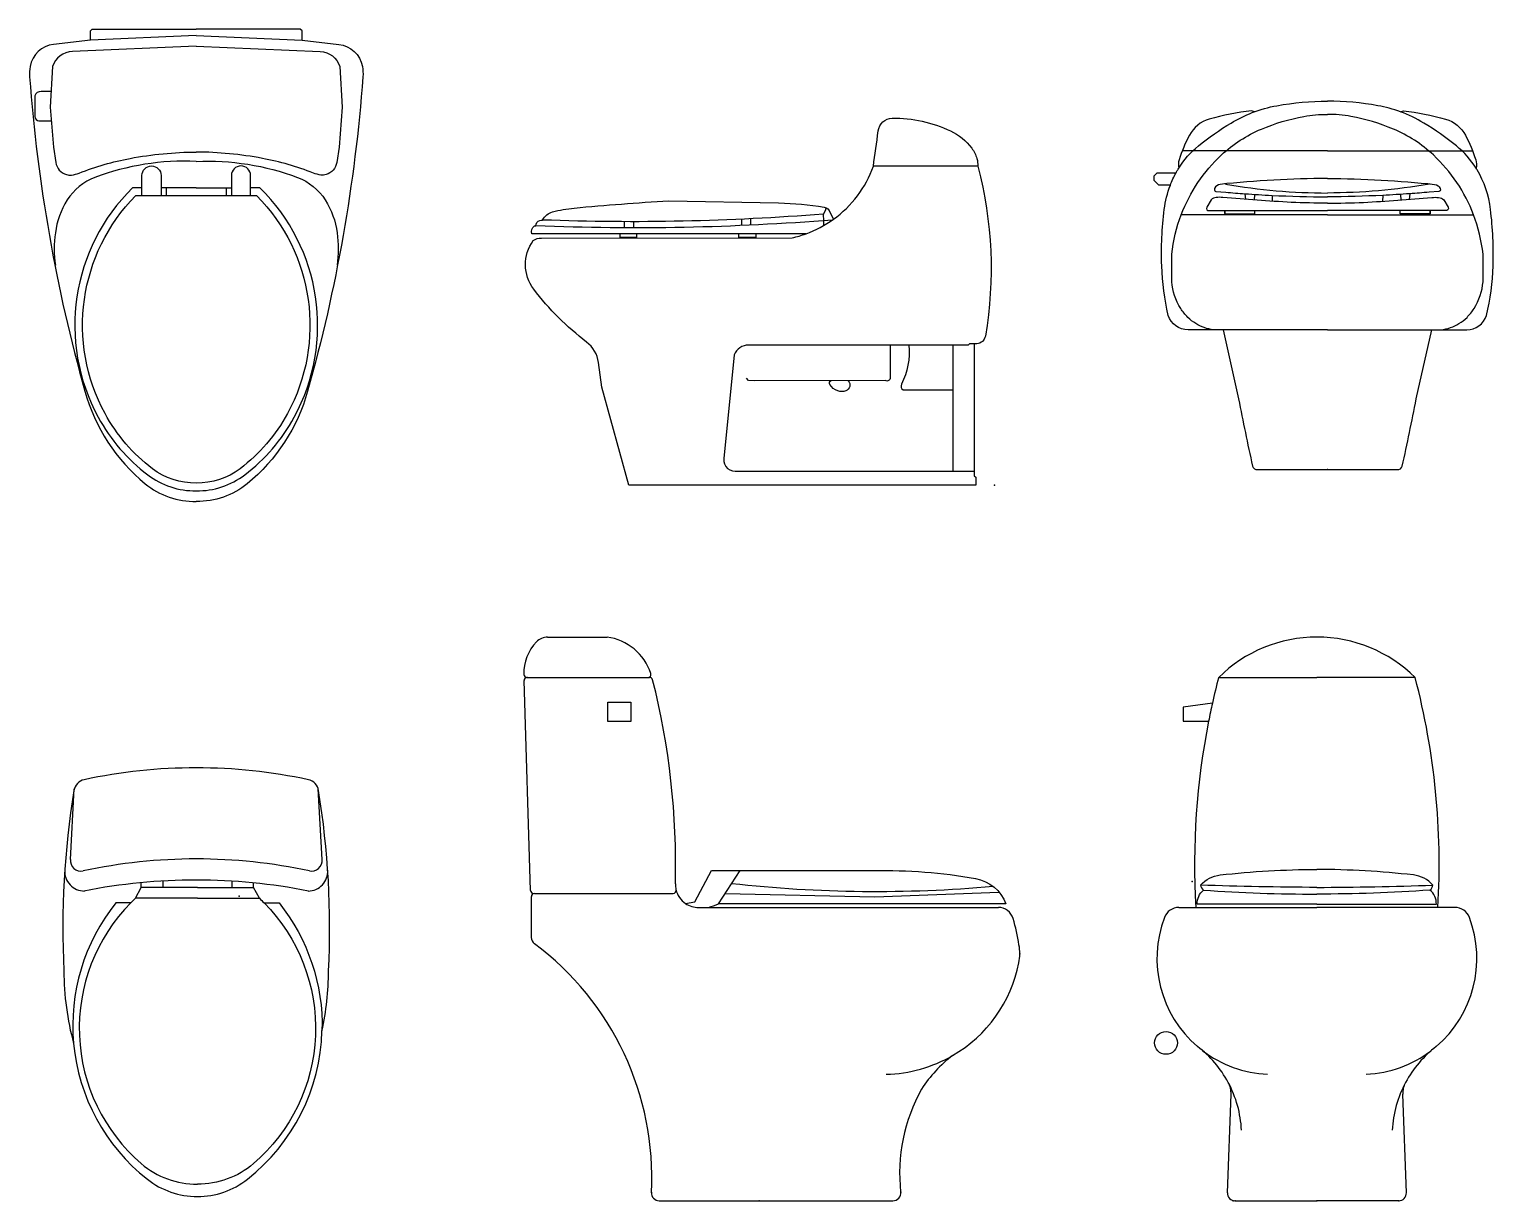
# Model space of a CAD drawing. Header units: metres. Extents: x 30 to 38.4, y 11.3 to 22.1.
# Drawn here: x 33.377 to 35.607, y 19.956 to 21.74 of the extents above; entities that cross this region are included whole.
import ezdxf
from ezdxf.enums import TextEntityAlignment as Align

# ---------------------------------------------------------------- set-up
doc = ezdxf.new("R2010")
doc.units = ezdxf.units.M
doc.header["$MEASUREMENT"] = 0
for name, color, linetype in [('ID-WC', 7, 'Continuous'), ('WC-DET1', 8, 'Continuous'), ('WC-DET2', 15, 'Continuous'), ('WC-OUTL', 7, 'Continuous'), ('WC-SERIAL', 4, 'Continuous')]:
    doc.layers.add(name, color=color, linetype=linetype)
doc.styles.get("Standard").update_dxf_attribs({"font": 'arial.ttf'})

# ---------------------------------------------------------------- blocks, each defined once
blk = doc.blocks.new('C103P')
at = {"layer": 'WC-DET1', "color": 7, "linetype": 'Continuous'}
for points in [[(0, -0.0093), (-0.161, -0.0164)], [(0, -0.0093), (0.161, -0.0164)], [(0.0456, -0.2413), (0.0456, -0.2525)]]:
    blk.add_lwpolyline(points, dxfattribs=at)
for points in [[(0, -0.0259), (-0.1886, -0.0338, 0.313885), (-0.2187, -0.0567), (-0.2223, -0.1188), (-0.2175, -0.1797), (-0.2139, -0.2026, 0.287309), (-0.1976, -0.2213, 0.109579), (-0.1898, -0.2219, 0.058125), (-0.1783, -0.2189, -0.04713), (-0.1006, -0.1966, -0.044627), (0, -0.1869, -2.611084)], [(0, -0.0259), (0.1886, -0.0338, -0.313885), (0.2187, -0.0567), (0.2223, -0.1188), (0.2175, -0.1797), (0.2139, -0.2026, -0.287309), (0.1976, -0.2213, -0.109579), (0.1898, -0.2219, -0.058125), (0.1783, -0.2189, 0.04713), (0.1006, -0.1966, 0.044627), (0, -0.1869, 2.611084)], [(-0.2209, -0.0945), (-0.2362, -0.0945, 0.321958), (-0.2455, -0.1012), (-0.2455, -0.133, 0.391659), (-0.2395, -0.1394), (-0.2207, -0.1394)], [(-0.0827, -0.2531), (-0.0827, -0.2227, -1), (-0.0535, -0.2227), (-0.0535, -0.2531)], [(0.0827, -0.2531), (0.0827, -0.2227, 1), (0.0535, -0.2227), (0.0535, -0.2531)]]:
    blk.add_lwpolyline(points, format="xyb", dxfattribs=at)
at = {"layer": 'WC-DET1', "color": 8, "linetype": 'Continuous'}
for points in [[(0, -0.2011, 0.100806), (-0.1542, -0.2255, 0.164365), (-0.1964, -0.2599, 0.107683), (-0.2145, -0.3099, 0.066129), (-0.2145, -0.3593, -0.605737)], [(0, -0.2011, -0.100806), (0.1542, -0.2255, -0.164365), (0.1964, -0.2599, -0.107683), (0.2145, -0.3099, -0.066129), (0.2145, -0.3593, 0.605737)], [(-0.0827, -0.2413), (-0.0968, -0.2413, 0.335692), (-0.1491, -0.5908, 0.105885), (-0.0738, -0.6785, 0.167654), (0, -0.7027, 0.167654), (0.0738, -0.6785, 0.105885), (0.1491, -0.5908, 0.335692), (0.0968, -0.2413), (0.0827, -0.2413)]]:
    blk.add_lwpolyline(points, format="xyb", dxfattribs=at)
for points in [[(0, -0.2413), (-0.0535, -0.2413)], [(-0.0456, -0.2413), (-0.0456, -0.2525)], [(-0.0456, -0.2413), (-0.0456, -0.2531)], [(0, -0.2413), (0.0535, -0.2413)], [(0.0456, -0.2413), (0.0456, -0.2531)]]:
    blk.add_lwpolyline(points, dxfattribs=at)
at = {"layer": 'WC-DET1', "color": 7, "linetype": 'Continuous'}
blk.add_lwpolyline([(0, -0.6909, -0.168066), (-0.0667, -0.6691, -0.105885), (-0.1388, -0.5852, -0.330988), (-0.0919, -0.2531), (0, -0.2531), (0.0919, -0.2531, -0.330988), (0.1388, -0.5852, -0.105885), (0.0667, -0.6691, -0.168066)], format="xyb", close=True, dxfattribs=at)
at = {"layer": 'WC-OUTL', "linetype": 'Continuous'}
for points in [[(-0.161, -0.0164), (-0.161, -0.0022), (-0.1583, 0), (0, 0)], [(0.161, -0.0164), (0.161, -0.0022), (0.1583, 0), (0, 0)]]:
    blk.add_lwpolyline(points, dxfattribs=at)
for points in [[(-0.161, -0.0164), (-0.2171, -0.023, 0.329459), (-0.2529, -0.0565, 0.064005), (-0.2537, -0.0726, 0.04983), (-0.1696, -0.5511, 0.153338), (-0.0777, -0.692, 0.180487), (0, -0.7188)], [(0.161, -0.0164), (0.2171, -0.023, -0.329459), (0.2529, -0.0565, -0.064005), (0.2537, -0.0726, -0.04983), (0.1696, -0.5511, -0.153338), (0.0777, -0.692, -0.180487), (0, -0.7188)]]:
    blk.add_lwpolyline(points, format="xyb", dxfattribs=at)
at = {"layer": 'WC-SERIAL', "flags": 3}
blk.add_attdef('SERIAL', text='', height=0.03, dxfattribs=at).set_placement((-0.0137, -0.4092), align=Align.TOP_CENTER)
blk = doc.blocks.new('C103L')
at = {"linetype": 'Continuous'}
blk.add_lwpolyline([(-0.1302, 0.2131), (-0.1586, 0.2131)], dxfattribs=at)
at = {"color": 2}
blk.add_point((0, 0), dxfattribs=at)
at = {"layer": 'WC-DET1', "color": 8, "linetype": 'Continuous'}
for p, q in [((-0.0254, 0.4853), (-0.1843, 0.4853)), ((-0.3852, 0.4047), (-0.3852, 0.395)), ((-0.3714, 0.4053), (-0.3714, 0.3956)), ((-0.5634, 0.401), (-0.5634, 0.3915)), ((-0.5496, 0.4009), (-0.5496, 0.3915))]:
    blk.add_line(p, q, dxfattribs=at)
at = {"layer": 'WC-DET1', "color": 7, "linetype": 'Continuous'}
for p, q in [((-0.5448, 0.3825), (-0.5699, 0.3825)), ((-0.3633, 0.3825), (-0.3892, 0.3825))]:
    blk.add_line(p, q, dxfattribs=at)
at = {"layer": 'WC-DET1', "color": 8}
blk.add_line((-0.0635, 0.2131), (-0.0635, 0.0213), dxfattribs=at)
at = {"layer": 'WC-DET1', "color": 7, "linetype": 'Continuous'}
for points in [[(-0.2466, 0.4035, -0.029833), (-0.6979, 0.3945)], [(-0.2565, 0.4224), (-0.2572, 0.4189), (-0.2604, 0.4125, -0.029189), (-0.6877, 0.4035)], [(-0.2868, 0.3825, 0.069811), (-0.245, 0.4046)], [(-0.0307, 0.2152), (-0.0381, 0.2152), (-0.0402, 0.2131), (-0.3741, 0.2131, 0.301354), (-0.3964, 0.1983), (-0.412, 0.0402, 0.509439), (-0.3906, 0.0213), (-0.0308, 0.0213)]]:
    blk.add_lwpolyline(points, format="xyb", dxfattribs=at)
at = {"layer": 'WC-DET1', "color": 8, "linetype": 'Continuous'}
blk.add_lwpolyline([(-0.2595, 0.3952), (-0.2598, 0.4024), (-0.2604, 0.4125)], dxfattribs=at)
for points in [[(-0.1586, 0.2131), (-0.1586, 0.1634, -0.576172), (-0.1661, 0.159), (-0.3646, 0.1586), (-0.3744, 0.159), (-0.3772, 0.1628)], [(-0.1302, 0.2131, -0.140474), (-0.1415, 0.1534, 0.385941), (-0.1391, 0.1448), (-0.0635, 0.1448)], [(-0.2225, 0.1586, -0.534952), (-0.2262, 0.1434, -0.177818), (-0.2385, 0.1434, -0.16261), (-0.2504, 0.1529, -0.46637), (-0.2485, 0.159, -0.799998)]]:
    blk.add_lwpolyline(points, format="xyb", dxfattribs=at)
at = {"layer": 'WC-OUTL', "linetype": 'Continuous'}
blk.add_lwpolyline([(-0.2868, 0.3825), (-0.3633, 0.3825), (-0.3633, 0.3768), (-0.3892, 0.3768), (-0.3892, 0.3825), (-0.5448, 0.3825), (-0.5448, 0.3768), (-0.5699, 0.3768), (-0.5699, 0.3825), (-0.7044, 0.3825, -0.326549), (-0.7003, 0.3946), (-0.6979, 0.3945, -0.392977), (-0.692, 0.4029, -0.034068), (-0.6877, 0.4035, -0.214756), (-0.6726, 0.4158, -0.041981), (-0.6398, 0.4217, -0.008277), (-0.4955, 0.4328), (-0.3285, 0.4295, -0.035148), (-0.259, 0.4232, -0.305066), (-0.2506, 0.4153), (-0.245, 0.4046, 0.151882), (-0.1843, 0.4853, 0.004427), (-0.1769, 0.5391, -0.363425), (-0.1555, 0.5588, -0.112566), (-0.0669, 0.5391, -0.119467), (-0.0345, 0.5128, -0.094544), (-0.0267, 0.4972, -0.086351), (-0.0254, 0.4853, -0.108049), (-0.0138, 0.2268, -0.34704), (-0.0268, 0.2151), (-0.0307, 0.2152), (-0.0308, 0.0142), (-0.0284, 0.0118), (-0.0284, 0), (-0.5564, 0), (-0.5974, 0.149), (-0.6026, 0.1866, 0.198157), (-0.6207, 0.2177, -0.067036), (-0.7012, 0.2981, -0.33159), (-0.702, 0.3721, -0.184351), (-0.6895, 0.3758), (-0.3078, 0.3764, 0.03212)], format="xyb", close=True, dxfattribs=at)
at = {"layer": 'WC-SERIAL', "flags": 3}
blk.add_attdef('SERIAL', text='', height=0.03, dxfattribs=at).set_placement((-0.3324, 0.3098), align=Align.TOP_CENTER)
blk = doc.blocks.new('C103F')
at = {"linetype": 'Continuous'}
for q in [(-0.2224, 0.3882), (0.2224, 0.3882)]:
    blk.add_line((0, 0.3882), q, dxfattribs=at)
blk.add_lwpolyline([(0, 0.2129), (0.1589, 0.2129)], dxfattribs=at)
at = {"color": 2}
blk.add_point((0, 0), dxfattribs=at)
at = {"layer": 'WC-DET1', "color": 8, "linetype": 'Continuous'}
for p, q in [((-0.1255, 0.4201), (-0.1247, 0.4115)), ((-0.1112, 0.4191), (-0.1116, 0.4105)), ((-0.0843, 0.4176), (-0.084, 0.4087)), ((0.0843, 0.4176), (0.084, 0.4087)), ((0.1112, 0.4191), (0.1116, 0.4105)), ((0.1255, 0.4201), (0.1247, 0.4115))]:
    blk.add_line(p, q, dxfattribs=at)
at = {"layer": 'WC-DET1', "color": 7, "linetype": 'Continuous'}
for points in [[(-0.2264, 0.4589, -0.086048), (-0.1964, 0.4929, -0.032981), (-0.1466, 0.5278, -0.043554), (-0.1146, 0.5436)], [(0.2264, 0.4589, 0.086048), (0.1964, 0.4929, 0.032981), (0.1466, 0.5278, 0.047904), (0.1112, 0.5448)], [(-0.2391, 0.4331, -0.033106), (-0.2304, 0.4521)], [(0, 0.4434, 0.025366), (-0.1632, 0.4344, 0.274009), (-0.1718, 0.428, 0.256413), (-0.1714, 0.4247, 0.225284), (-0.1697, 0.4237), (-0.1548, 0.4224, 0.003901), (-0.1255, 0.4201, 0.003901)], [(0, 0.4434, -0.025366), (0.1632, 0.4344, -0.274009), (0.1718, 0.428, -0.256413), (0.1714, 0.4247, -0.225284), (0.1697, 0.4237), (0.1548, 0.4224, -0.003901), (0.1255, 0.4201, -0.003901)], [(0, 0.406, -0.017965), (-0.055, 0.407, -0.009273), (-0.159, 0.4144, 0.045087), (-0.1692, 0.4144, 0.176508), (-0.1771, 0.4107), (-0.1837, 0.3995, 0.653462), (-0.1799, 0.3944), (-0.1562, 0.3944)], [(-0.1255, 0.4201, 0.005469), (-0.0843, 0.4176, 0.005469)], [(-0.0843, 0.4176, 0.011175), (0, 0.4154)], [(0.0843, 0.4176, -0.011175), (0, 0.4154)], [(0, 0.406, 0.017965), (0.055, 0.407, 0.009273), (0.159, 0.4144, -0.045087), (0.1692, 0.4144, -0.176508), (0.1771, 0.4107), (0.1837, 0.3995, -0.653462), (0.1799, 0.3944), (0.1562, 0.3944)], [(0.1255, 0.4201, -0.005469), (0.0843, 0.4176)], [(-0.2125, 0.2319, -0.055315), (-0.2233, 0.2454, -0.119819), (-0.2369, 0.2861), (-0.2369, 0.328, -0.064284), (-0.2224, 0.3882, -0.064284)], [(0.2125, 0.2319, 0.055315), (0.2233, 0.2454, 0.119819), (0.2369, 0.2861), (0.2369, 0.328, 0.064284), (0.2224, 0.3882, 0.064284)], [(-0.1734, 0.2129, -0.106045), (-0.2003, 0.2224, -0.055593), (-0.2125, 0.2319)], [(0.1734, 0.2129, 0.106045), (0.2003, 0.2224, 0.055593), (0.2125, 0.2319)]]:
    blk.add_lwpolyline(points, format="xyb", dxfattribs=at)
at = {"layer": 'WC-DET1', "color": 8, "linetype": 'Continuous'}
for points in [[(-0.2224, 0.3882, -0.114718), (-0.1613, 0.4791, -0.087393), (-0.1005, 0.5185, -0.05543), (-0.0358, 0.5379, -0.047813), (0, 0.5409)], [(0.2224, 0.3882, 0.114718), (0.1613, 0.4791, 0.087393), (0.1005, 0.5185, 0.05543), (0.0358, 0.5379, 0.047813), (0, 0.5409)], [(-0.1552, 0.4349, 0.042631), (0, 0.4212, 0.042631)], [(0.1552, 0.4349, -0.042631), (0, 0.4212, -0.042631)]]:
    blk.add_lwpolyline(points, format="xyb", dxfattribs=at)
for points in [[(0, 0.4852), (-0.2211, 0.4852)], [(0, 0.4852), (0.2211, 0.4852)], [(-0.1562, 0.3944), (-0.1562, 0.3893), (-0.1105, 0.3893), (-0.1105, 0.3944)], [(0.1562, 0.3944), (0.1562, 0.3893), (0.1105, 0.3893), (0.1105, 0.3944)]]:
    blk.add_lwpolyline(points, dxfattribs=at)
at = {"layer": 'WC-DET1', "color": 7, "linetype": 'Continuous'}
for points in [[(-0.1544, 0.3889), (-0.1554, 0.3888), (-0.1564, 0.3898), (-0.1564, 0.3938)], [(-0.1562, 0.3944), (-0.1105, 0.3944)], [(-0.1105, 0.3944), (0, 0.3944)], [(0.1105, 0.3944), (0, 0.3944)], [(0.1562, 0.3944), (0.1105, 0.3944)], [(0.1544, 0.3889), (0.1554, 0.3888), (0.1564, 0.3898), (0.1564, 0.3938)], [(0, 0.2129), (-0.1589, 0.2129)]]:
    blk.add_lwpolyline(points, dxfattribs=at)
at = {"layer": 'WC-OUTL', "linetype": 'Continuous'}
for points in [[(-0.1146, 0.5436, -0.0479), (-0.0768, 0.5542, -0.045613), (0, 0.561)], [(0.1112, 0.5448, 0.04355), (0.0768, 0.5542, 0.045613), (0, 0.561)], [(-0.1112, 0.5448), (-0.1156, 0.5464, 0.045015), (-0.1799, 0.5336, 0.200696), (-0.2101, 0.5091, 0.048421), (-0.2257, 0.4718, 0.121566), (-0.2264, 0.4589, 0.121566)], [(0.1112, 0.5448), (0.1156, 0.5464, -0.045015), (0.1799, 0.5336, -0.200696), (0.2101, 0.5091, -0.048421), (0.2257, 0.4718, -0.121566), (0.2264, 0.4589, -0.121566)], [(-0.2304, 0.4521, -0.008201), (-0.2279, 0.4566, -0.005219), (-0.2264, 0.4589)], [(0.1589, 0.2129), (0.1589, 0.2129), (0.1734, 0.2129), (0.212, 0.2129, 0.322325), (0.2422, 0.2348, 0.049739), (0.2522, 0.3103, 0.039107), (0.2483, 0.3963, 0.102022), (0.2279, 0.4566, 0.005219), (0.2264, 0.4589)], [(-0.1589, 0.2129), (-0.212, 0.2129, -0.322325), (-0.2422, 0.2348, -0.049739), (-0.2522, 0.3103, -0.039107), (-0.2483, 0.3963, -0.060449), (-0.2391, 0.4331)], [(-0.1589, 0.2129), (-0.1351, 0.1076, 0.006923), (-0.114, 0.0054, 0.384087), (-0.1064, 0), (0, 0), (0.1064, 0, 0.384087), (0.114, 0.0054, 0.006923), (0.1351, 0.1076), (0.1589, 0.2129)]]:
    blk.add_lwpolyline(points, format="xyb", dxfattribs=at)
blk.add_lwpolyline([(-0.2391, 0.4331), (-0.2568, 0.4331), (-0.2639, 0.4402), (-0.2639, 0.4473), (-0.2592, 0.4521), (-0.2304, 0.4521)], dxfattribs=at)
at = {"layer": 'WC-SERIAL', "flags": 3}
blk.add_attdef('SERIAL', text='', height=0.03, dxfattribs=at).set_placement((-0.0162, 0.3248), align=Align.TOP_CENTER)
blk = doc.blocks.new('C110P')
at = {"layer": 'WC-DET1'}
for p, q in [((-0.1915, -0.1395), (-0.1856, -0.0318)), ((0.1915, -0.1395), (0.1856, -0.0318)), ((-0.0508, -0.182), (-0.0836, -0.182)), ((0.0543, -0.182), (0.0871, -0.182))]:
    blk.add_line(p, q, dxfattribs=at)
at = {"layer": 'WC-DET1', "color": 7}
for p, q in [((-0.0836, -0.182), (-0.0836, -0.1748)), ((-0.0508, -0.1722), (-0.0508, -0.182)), ((0.0543, -0.1725), (0.0543, -0.182)), ((0.0871, -0.182), (0.0871, -0.1751)), ((-0.0927, -0.1987), (-0.0836, -0.182)), ((0.0018, -0.182), (-0.0508, -0.182)), ((0.0018, -0.182), (0.0543, -0.182)), ((0.0962, -0.1987), (0.0871, -0.182))]:
    blk.add_line(p, q, dxfattribs=at)
for points in [[(-0.0927, -0.1987, 0.008985), (-0.0997, -0.2056, 0.182634)], [(0.0018, -0.1987), (-0.0927, -0.1987, 0.008985)], [(0.0018, -0.1987), (0.0962, -0.1987, -0.444938)], [(0.0962, -0.1987, -0.008985), (0.1032, -0.2056, -0.182634)], [(-0.1224, -0.2056, 0.194406), (-0.1867, -0.4196, 0.16845)], [(-0.0997, -0.2056, 0.434217), (-0.0836, -0.6027, 0.182634), (0.0018, -0.6338, 2.693815)], [(-0.0997, -0.2056), (-0.1224, -0.2056, 0.416606)], [(0.1032, -0.2056, -0.434217), (0.0871, -0.6027, -0.182634), (0.0018, -0.6338, -2.693815)], [(0.1032, -0.2056), (0.126, -0.2056, -0.416606)], [(0.126, -0.2056, -0.177898), (0.1914, -0.4006, -0.16845)]]:
    blk.add_lwpolyline(points, format="xyb", dxfattribs=at)
for centre, radius, start, end in [((-0.1702, -0.1576), 0.03, 176.1327, 270), ((0.1702, -0.1576), 0.03, 270, 3.8673), ((0, -1.0458), 0.875, 90, 101.2622), ((0, -1.0458), 0.875, 78.7378, 90)]:
    blk.add_arc(centre, radius, start, end, dxfattribs=at)
at = {"layer": 'WC-DET1'}
for centre, radius, start, end in [((-0.1756, -0.1412), 0.016, 173.7092, 282.0885), ((0, -0.9612), 0.8225, 90, 102.0885), ((0, -0.9612), 0.8225, 77.9115, 90), ((0.1756, -0.1412), 0.016, 257.9115, 6.2908)]:
    blk.add_arc(centre, radius, start, end, dxfattribs=at)
at = {"layer": 'WC-DET2', "linetype": 'ByBlock'}
blk.add_point((0.0651, -0.1953), dxfattribs=at)
at = {"layer": 'WC-OUTL'}
blk.add_lwpolyline([(0, 0, 0.053002), (-0.1707, -0.0181, 0.308729), (-0.1862, -0.0345, 0.053014), (-0.2014, -0.3092, 0.066319), (-0.1867, -0.4196, 0.205553), (-0.0744, -0.6264, 0.16845), (0.0018, -0.6528, 0.16845), (0.0779, -0.6264, 0.222238), (0.1914, -0.4006, 0.054676), (0.2014, -0.3092, 0.053014), (0.1862, -0.0345, 0.308729), (0.1707, -0.0181, 0.053002)], format="xyb", close=True, dxfattribs=at)
at = {"layer": 'WC-SERIAL', "flags": 3}
blk.add_attdef('SERIAL', text='', height=0.0233, dxfattribs=at).set_placement((0.019, -0.3487), align=Align.TOP_CENTER)
blk = doc.blocks.new('C110S')
at = {"layer": 'WC-DET1'}
for p, q in [((-0.0052, 0.7967), (0.1812, 0.7967)), ((0.1178, 0.7593), (0.1526, 0.7593)), ((0.1178, 0.7298), (0.1178, 0.7593)), ((0.1526, 0.7593), (0.1526, 0.7298)), ((0.1526, 0.7298), (0.1178, 0.7298)), ((0.2863, 0.4521), (0.319, 0.5026))]:
    blk.add_line(p, q, dxfattribs=at)
at = {"layer": 'WC-DET1', "color": 7}
for p, q in [((0.0059, 0.4678), (0.2169, 0.4678)), ((0.2557, 0.4465), (0.2711, 0.4465))]:
    blk.add_line(p, q, dxfattribs=at)
at = {"layer": 'WC-DET1'}
blk.add_lwpolyline([(0.2964, 0.4677), (0.5242, 0.4628), (0.713, 0.4699)], dxfattribs=at)
blk.add_lwpolyline([(0.7044, 0.4783, -0.050023), (0.306, 0.4826, 1.562233)], format="xyb", dxfattribs=at)
at = {"layer": 'WC-DET1', "color": 7}
for centre, radius, start, end in [((0.2169, 0.4725), 0.0047, 270, 13.3755), ((0.2557, 0.4818), 0.0353, 235.7994, 270)]:
    blk.add_arc(centre, radius, start, end, dxfattribs=at)
at = {"layer": 'WC-DET1'}
blk.add_arc((0.5363, 0.4037), 0.2113, 271.2996, 300.184, dxfattribs=at)
at = {"layer": 'WC-OUTL'}
for p, q in [((0.026, 0.8581), (0.1165, 0.8581)), ((0, 0.4724), (-0.0099, 0.7919)), ((0.0012, 0.4008), (0.0012, 0.4631)), ((0.2711, 0.4465), (0.7121, 0.4465)), ((0.3148, 0.4521), (0.2863, 0.4521)), ((0.6656, 0.4521), (0.3148, 0.4521)), ((0.7235, 0.4521), (0.6656, 0.4521)), ((0.1958, 0), (0.5517, 0))]:
    blk.add_line(p, q, dxfattribs=at)
for points in [[(0.2359, 0.4526), (0.2499, 0.4549), (0.2756, 0.5026), (0.5221, 0.5026, -0.050028), (0.6774, 0.4905, -0.265084), (0.7235, 0.4521, 6.471575)], [(0.2711, 0.4465, 0.012114), (0.2863, 0.4521, -0.201423)]]:
    blk.add_lwpolyline(points, format="xyb", dxfattribs=at)
for centre, radius, start, end in [((0.0593, 0.8028), 0.0696, 136.2623, 181.1962), ((0.026, 0.8346), 0.0235, 90, 136.2623), ((0.1054, 0.777), 0.0819, 18.4395, 82.2333), ((0.1786, 0.8014), 0.0047, 270, 18.4395), ((-0.0056, 0.8014), 0.0047, 181.1962, 270), ((-0.0052, 0.792), 0.0047, 90, 181.7767), ((0.1812, 0.792), 0.0047, 14.1436, 90), ((-0.9358, 0.5105), 1.1567, 358.6176, 14.1436), ((0.0047, 0.4725), 0.0047, 181.7767, 270), ((0.2169, 0.4725), 0.0047, 13.3755, 13.3755), ((0.2557, 0.4818), 0.0353, 178.6176, 193.3755), ((0.2557, 0.4818), 0.0353, 193.3755, 235.7994), ((0.0059, 0.4631), 0.0047, 90, 180), ((0.7121, 0.423), 0.0235, 16.3868, 90), ((0.4536, 0.347), 0.2929, 8.3773, 16.3868), ((0.0129, 0.4008), 0.0118, 180, 233.249), ((-0.2604, 0.0347), 0.4451, 357.1156, 53.249), ((0.6743, 0.376), 0.0705, 348.6439, 11.1773), ((0.5363, 0.4037), 0.2113, 300.184, 348.6439), ((0.7638, 0.0614), 0.2005, 127.21, 147.1996), ((0.8247, 0.0418), 0.2629, 150.8083, 186.2852), ((0.1958, 0.0118), 0.0118, 177.1156, 270), ((0.5517, 0.0118), 0.0118, 270, 6.2852)]:
    blk.add_arc(centre, radius, start, end, dxfattribs=at)
at = {"layer": 'WC-OUTL', "linetype": 'ByBlock'}
for p in [(-0.0052, 0.7967), (0.7448, 0.376), (0.1841, 0.0123), (0.3481, 0), (0.5634, 0.013)]:
    blk.add_point(p, dxfattribs=at)
at = {"layer": 'WC-SERIAL', "flags": 3}
blk.add_attdef('SERIAL', text='', height=0.0429, dxfattribs=at).set_placement((0.3687, -0.0193), align=Align.TOP_CENTER)
blk = doc.blocks.new('C110F')
at = {"layer": 'WC-DET1'}
for p in [(-0.1495, 0.7967), (0.1495, 0.7967)]:
    blk.add_line(p, (0, 0.7967), dxfattribs=at)
at = {"layer": 'WC-DET1', "color": 7}
for p in [(-0.1842, 0.4465), (0.1842, 0.4465)]:
    blk.add_line(p, (0, 0.4465), dxfattribs=at)
for points in [[(-0.177, 0.4805, -0.184346), (-0.1473, 0.496, -0.027254), (-0.0002, 0.5044, -0.356748)], [(0.1765, 0.4805, 0.184346), (0.1468, 0.496, 0.027254), (-0.0002, 0.5044, 0.356748)], [(-0.1553, 0.4513), (-0.1823, 0.4513, -0.228526), (-0.1725, 0.473, -1.505932)], [(0.1548, 0.4513), (0.1819, 0.4513, 0.228526), (0.1721, 0.473, 1.505932)], [(-0.0002, 0.4513), (-0.1553, 0.4513, -0.207348)], [(-0.0002, 0.4513), (0.1548, 0.4513, 0.207348)]]:
    blk.add_lwpolyline(points, format="xyb", dxfattribs=at)
at = {"layer": 'WC-DET1'}
for points in [[(-0.0002, 0.477, -0.007438), (-0.177, 0.4805, -32.627345)], [(-0.1725, 0.473, 0.017833), (-0.0002, 0.4668, -0.277067)], [(-0.0002, 0.477, 0.007438), (0.1765, 0.4805, 32.627345)], [(0.1721, 0.473, -0.017833), (-0.0002, 0.4668, 0.277067)]]:
    blk.add_lwpolyline(points, format="xyb", dxfattribs=at)
at = {"layer": 'WC-DET1', "color": 7}
for centre, radius, start, end in [((0.9324, 0.5128), 1.1186, 167.3538, 168.8091), ((-0.1663, 0.4818), 0.0108, 186.6564, 234.5642), ((0.1658, 0.4818), 0.0108, 305.4358, 353.3436)]:
    blk.add_arc(centre, radius, start, end, dxfattribs=at)
at = {"layer": 'WC-DET1'}
for centre, radius, start, end in [((-0.0669, 0.3689), 0.1766, 232.7008, 267.324), ((0.0669, 0.3689), 0.1766, 272.676, 307.2992), ((-0.2847, 0.0993), 0.1701, 2.6921, 28.3466), ((0.2847, 0.0993), 0.1701, 151.6534, 177.3079)]:
    blk.add_arc(centre, radius, start, end, dxfattribs=at)
at = {"layer": 'WC-DET2'}
blk.add_circle((-0.2297, 0.2403), 0.0174, dxfattribs=at)
at = {"layer": 'WC-OUTL'}
for p, q in [((-0.159, 0.7577), (-0.2035, 0.7513)), ((-0.2035, 0.7513), (-0.2035, 0.7299)), ((-0.2035, 0.7299), (-0.1649, 0.7299)), ((-0.2101, 0.4465), (-0.1842, 0.4465)), ((0.2101, 0.4465), (0.1842, 0.4465)), ((-0.1362, 0.0122), (-0.1307, 0.162)), ((0.1362, 0.0122), (0.1307, 0.162)), ((-0.1245, 0), (0, 0)), ((0.1245, 0), (0, 0))]:
    blk.add_line(p, q, dxfattribs=at)
for centre, radius, start, end in [((0, 0.6454), 0.2127, 90, 134.6626), ((0, 0.6454), 0.2127, 45.3374, 90), ((0.9324, 0.5128), 1.1186, 165.2968, 167.3538), ((-0.9324, 0.5128), 1.1186, 356.6025, 14.7032), ((0.9324, 0.5128), 1.1186, 168.8091, 183.3975), ((-0.2101, 0.423), 0.0235, 90, 159.3062), ((0.2101, 0.423), 0.0235, 20.6938, 90), ((-0.0669, 0.3689), 0.1766, 159.3062, 229.459), ((0.0669, 0.3689), 0.1766, 310.541, 20.6938), ((-0.2847, 0.0993), 0.1701, 28.3466, 52.7622), ((0.2847, 0.0993), 0.1701, 127.2378, 151.6534), ((-0.1659, 0.1633), 0.0353, 357.8937, 28.3466), ((0.1659, 0.1633), 0.0353, 151.6534, 182.1063), ((-0.1245, 0.0118), 0.0118, 177.8937, 270), ((0.1245, 0.0118), 0.0118, 270, 2.1063)]:
    blk.add_arc(centre, radius, start, end, dxfattribs=at)
at = {"layer": 'WC-OUTL', "linetype": 'ByBlock'}
for p in [(-0.1901, 0.4858), (-0.1274, 0), (-0.1245, 0), (0, 0), (0.1245, 0), (0.1245, 0), (0.1245, 0)]:
    blk.add_point(p, dxfattribs=at)
at = {"layer": 'WC-SERIAL', "flags": 3}
blk.add_attdef('SERIAL', text='', height=0.0429, dxfattribs=at).set_placement((0.034, -0.0264), align=Align.TOP_CENTER)

msp = doc.modelspace()

# ---------------------------------------------------------------- block references
at = {"layer": 'ID-WC'}
for name, p in [('C103P', (33.6315, 21.7395)), ('C103F', (35.3534, 21.069)), ('C103L', (34.8465, 21.0456)), ('C110S', (34.1404, 19.9559)), ('C110F', (35.3374, 19.9559)), ('C110P', (33.6315, 20.615))]:
    msp.add_blockref(name, p, dxfattribs=at)

doc.saveas('drawing.dxf')
